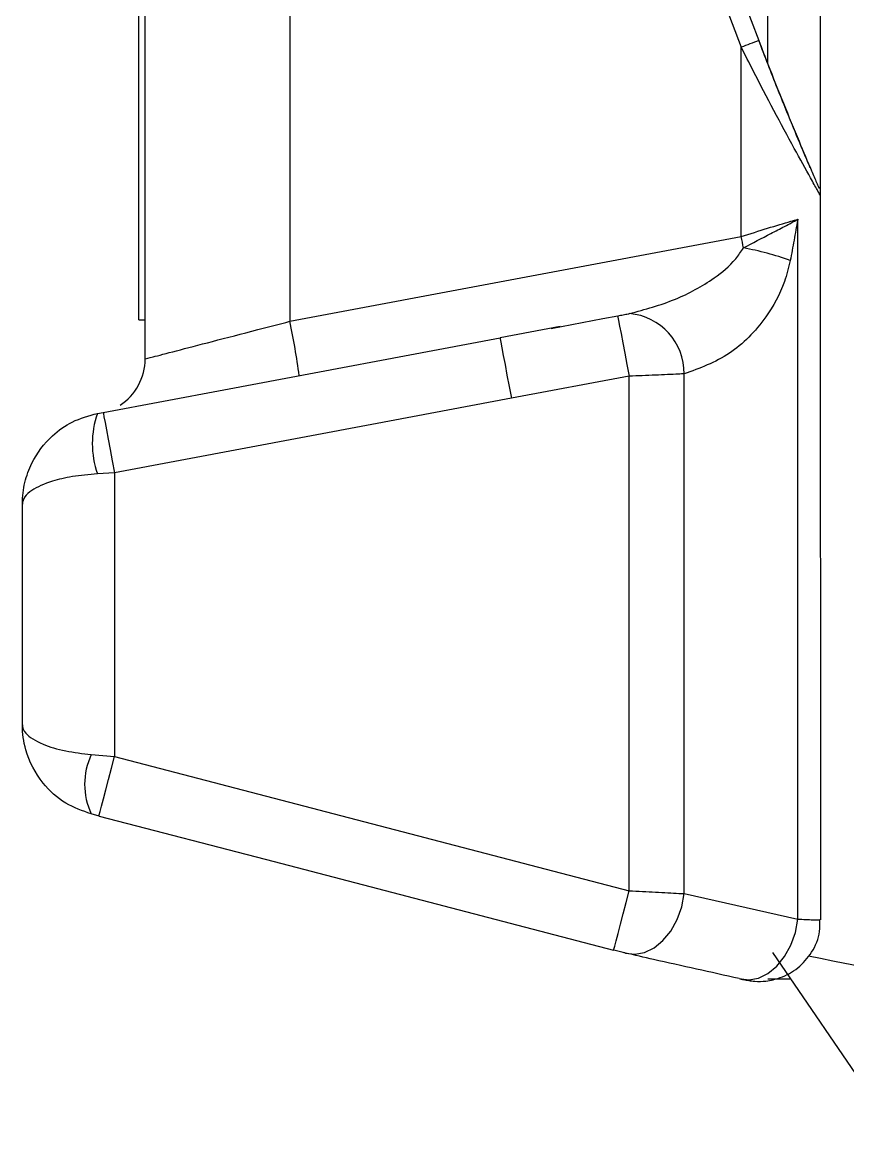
# Model space of a CAD drawing. Extents: x 8 to 113, y 1 to 87.
# Drawn here: x 45.579 to 46.251, y 34.837 to 35.747 of the extents above; entities that cross this region are included whole.
import ezdxf

# ---------------------------------------------------------------- set-up
doc = ezdxf.new("R2010")
doc.units = 0
doc.header["$MEASUREMENT"] = 0
doc.layers.add('OBJECT', color=7, linetype='CONTINUOUS')

msp = doc.modelspace()

# ---------------------------------------------------------------- linework, layer by layer
at = {"layer": 'OBJECT'}
for p, q in [((45.67852, 35.47295), (45.67813, 38.16141)), ((45.67352, 35.50468), (45.67313, 38.12968)), ((45.79604, 38.13077), (45.79643, 35.50362)), ((46.2285, 35.60582), (46.22815, 38.02862)), ((46.18548, 35.71314), (46.18515, 37.92122)), ((46.1639, 35.57259), (46.16388, 35.72669)), ((46.22006, 35.62855), (46.21935, 35.63022)), ((46.22859, 35.01638), (46.2285, 35.60582)), ((46.20999, 35.017), (46.20991, 35.58669)), ((45.79643, 35.50362), (46.1639, 35.57259)), ((46.05113, 35.50577), (46.06328, 35.50805)), ((45.67352, 35.50468), (45.67852, 35.50468)), ((46.01642, 35.49928), (45.96748, 35.49009)), ((46.00906, 35.49788), (46.05113, 35.50577)), ((46.07251, 35.45891), (45.97669, 35.44093)), ((46.07257, 35.04008), (46.07251, 35.45891)), ((46.11747, 35.03772), (46.11741, 35.46083)), ((45.63972, 35.42864), (45.64433, 35.4295)), ((45.65354, 35.38036), (45.63973, 35.37949)), ((45.65354, 35.38036), (45.65357, 35.14929)), ((45.57857, 35.1752), (45.57854, 35.35486)), ((45.63465, 35.15093), (45.65357, 35.14929)), ((45.65357, 35.14929), (46.07257, 35.04008)), ((45.64096, 35.1009), (45.63465, 35.10255)), ((46.11747, 35.03772), (46.20999, 35.017)), ((46.18933, 34.98987), (46.27881, 34.85879)), ((46.20349, 34.96822), (46.18554, 34.96822))]:
    msp.add_line(p, q, dxfattribs=at)
at = {"layer": 'OBJECT', "flags": 128}
for points in [[(46.06328, 35.50805), (46.06346, 35.50706), (46.064, 35.50423), (46.06485, 35.49967), (46.066, 35.49355), (46.0674, 35.48612), (46.06899, 35.47765), (46.07071, 35.46846), (46.07251, 35.45891)], [(45.64433, 35.4295), (45.74261, 35.44792), (45.96748, 35.49007)], [(45.96748, 35.49007), (45.96764, 35.48923), (45.96815, 35.48649), (45.96899, 35.48199), (45.97014, 35.47588), (45.97154, 35.46841), (45.97314, 35.45987), (45.97488, 35.45059), (45.97669, 35.44093)], [(45.97669, 35.44093), (45.86302, 35.41962), (45.65354, 35.38036)], [(45.64433, 35.4295), (45.6445, 35.42857), (45.64502, 35.42579), (45.64587, 35.42125), (45.64702, 35.41514), (45.64841, 35.40769), (45.65001, 35.39918), (45.65174, 35.38995), (45.65354, 35.38036)], [(45.64096, 35.1009), (45.64119, 35.1018), (45.64191, 35.10453), (45.64307, 35.10899), (45.64464, 35.11501), (45.64655, 35.12235), (45.64873, 35.13073), (45.65111, 35.13983), (45.65357, 35.14929)], [(45.64096, 35.10091), (45.78351, 35.06375), (46.05996, 34.99171)], [(46.05996, 34.9917), (46.06015, 34.9924), (46.06082, 34.99499), (46.06196, 34.99937), (46.06353, 35.00537), (46.06545, 35.01276), (46.06766, 35.02124), (46.07007, 35.03047), (46.07257, 35.04008)], [(46.06952, 34.98935), (46.07719, 34.98837), (46.0851, 34.98981), (46.09287, 34.99358), (46.1001, 34.9995), (46.10646, 35.0073), (46.11164, 35.01657), (46.11537, 35.02688), (46.11747, 35.03772)], [(46.16231, 34.96857), (46.16998, 34.96759), (46.17789, 34.96902), (46.18563, 34.9728), (46.19283, 34.97873), (46.19915, 34.98653), (46.20427, 34.99582), (46.20795, 35.00614), (46.20999, 35.017)]]:
    msp.add_lwpolyline(points, dxfattribs=at)
at = {"layer": 'OBJECT'}
for centre, radius, start, end in [((49.00806, 36.81767), 3.04625, 159.03092, 200.98607), ((49.00832, 36.81767), 3.03125, 159.03092, 200.98607), ((46.38802, 35.15306), 0.61586, 109.92444, 111.34274), ((43.61149, 35.09323), 2.59703, 10.42801, 10.63654), ((46.1306, 35.35815), 0.20811, 69.41327, 80.30991), ((46.06868, 35.46134), 0.04873, 359.3987, 85.15622), ((45.1661, 35.37397), 0.64352, 7.6279, 11.62292), ((45.63352, 35.47294), 0.045, 303.13593, 0.00896), ((45.70889, 35.40407), 0.0734, 160.44906, 199.56803), ((45.68597, 35.12675), 0.05673, 154.76964, 205.24703)]:
    msp.add_arc(centre, radius, start, end, dxfattribs=at)
for points, knots in [([(46.2285, 35.60582), (46.2285, 35.60582), (46.22871, 35.60546), (46.22791, 35.60686), (46.22552, 35.61107), (46.21873, 35.62313), (46.20127, 35.65463), (46.18131, 35.69219), (46.16711, 35.72029), (46.16388, 35.72669)], [0, 0, 0, 0, 0.000654, 0.054446, 0.121045, 0.223043, 0.419795, 0.867846, 1, 1, 1, 1]), ([(46.17814, 35.73206), (46.1806, 35.72569), (46.1913, 35.69797), (46.2062, 35.66125), (46.21961, 35.62955), (46.22491, 35.61721), (46.2268, 35.61286), (46.22741, 35.61143), (46.22726, 35.61179), (46.22726, 35.61179)], [0, 0, 0, 0, 0.138781, 0.604211, 0.799867, 0.895183, 0.953764, 0.999331, 1, 1, 1, 1]), ([(46.21935, 35.63022), (46.21872, 35.63169), (46.21514, 35.64007), (46.20621, 35.66142), (46.19293, 35.69394), (46.18324, 35.71905), (46.17821, 35.73208)], [0, 0, 0, 0, 0.051067, 0.289904, 0.631353, 1, 1, 1, 1]), ([(46.1639, 35.57259), (46.17111, 35.57488), (46.18547, 35.57945), (46.20087, 35.58409), (46.20807, 35.58616), (46.20991, 35.58669)], [0, 0, 0, 0, 0.4287176, 0.854225, 1, 1, 1, 1]), ([(46.16563, 35.5633), (46.17316, 35.56731), (46.18485, 35.57353), (46.19758, 35.57999), (46.20471, 35.58377), (46.20815, 35.58568), (46.20983, 35.58664), (46.20991, 35.58669)], [0, 0, 0, 0, 0.468128, 0.726337, 0.859367, 0.993585, 1, 1, 1, 1]), ([(46.20991, 35.58669), (46.20989, 35.58656), (46.20882, 35.58089), (46.20691, 35.56961), (46.20482, 35.55852), (46.20378, 35.55298)], [0, 0, 0, 0, 0.011109, 0.505612, 1, 1, 1, 1]), ([(46.0728, 35.50989), (46.08546, 35.51328), (46.10949, 35.51972), (46.13856, 35.5356), (46.15714, 35.55061), (46.16361, 35.56028), (46.16563, 35.5633)], [0, 0, 0, 0, 0.367106, 0.697048, 0.905354, 1, 1, 1, 1]), ([(46.20378, 35.55298), (46.20232, 35.5472), (46.19803, 35.53017), (46.18223, 35.50219), (46.15444, 35.47418), (46.13003, 35.46538), (46.11741, 35.46083)], [0, 0, 0, 0, 0.114429, 0.337534, 0.657433, 1, 1, 1, 1]), ([(46.06328, 35.50805), (46.06479, 35.50834), (46.06769, 35.50888), (46.07088, 35.50949), (46.07247, 35.50983), (46.0728, 35.50989)], [0, 0, 0, 0, 0.465945, 0.89005, 1, 1, 1, 1]), ([(45.67852, 35.47295), (45.67982, 35.47331), (45.68243, 35.47403), (45.70264, 35.47928), (45.73241, 35.48702), (45.76553, 35.49564), (45.78764, 35.50135), (45.79643, 35.50362)], [0, 0, 0, 0, 0.211048, 0.422709, 0.636942, 0.855641, 1, 1, 1, 1]), ([(46.11741, 35.46083), (46.11588, 35.46075), (46.10908, 35.46041), (46.09425, 35.45979), (46.07975, 35.4592), (46.07251, 35.45891)], [0, 0, 0, 0, 0.126721, 0.563726, 1, 1, 1, 1]), ([(45.57854, 35.35486), (45.57854, 35.35497), (45.57855, 35.36088), (45.57994, 35.37235), (45.58696, 35.39184), (45.60012, 35.40927), (45.61924, 35.42296), (45.6327, 35.42669), (45.63972, 35.42864)], [0, 0, 0, 0, 0.0032826, 0.1749445, 0.3385978, 0.6090159, 0.7960407, 1, 1, 1, 1]), ([(45.63973, 35.37949), (45.63271, 35.37884), (45.61925, 35.3776), (45.60013, 35.37302), (45.58697, 35.36721), (45.57994, 35.3607), (45.57855, 35.35687), (45.57854, 35.3549), (45.57854, 35.35486)], [0, 0, 0, 0, 0.203958, 0.390982, 0.661405, 0.825046, 0.99671, 1, 1, 1, 1]), ([(45.57857, 35.1752), (45.57857, 35.17516), (45.57858, 35.17288), (45.58093, 35.16721), (45.59275, 35.1596), (45.61244, 35.15359), (45.62752, 35.15179), (45.63465, 35.15093)], [0, 0, 0, 0, 0.003465, 0.212797, 0.526925, 0.776563, 1, 1, 1, 1]), ([(45.63465, 35.10255), (45.62753, 35.1051), (45.61245, 35.11051), (45.59276, 35.1285), (45.58092, 35.15128), (45.57858, 35.16826), (45.57857, 35.17509), (45.57857, 35.1752)], [0, 0, 0, 0, 0.223437, 0.473078, 0.787205, 0.996539, 1, 1, 1, 1]), ([(46.07257, 35.04008), (46.07986, 35.03968), (46.0945, 35.03888), (46.1093, 35.03812), (46.11605, 35.03779), (46.11747, 35.03772)], [0, 0, 0, 0, 0.439009, 0.882073, 1, 1, 1, 1]), ([(46.16308, 34.96835), (46.16394, 34.96816), (46.16637, 34.96761), (46.16969, 34.96698), (46.17606, 34.96618), (46.18499, 34.96634), (46.1972, 34.96919), (46.21067, 34.97671), (46.222, 34.98978), (46.22833, 35.00394), (46.22792, 35.01319), (46.22778, 35.01638)], [0, 0, 0, 0, 0.032044, 0.090737, 0.147738, 0.242584, 0.367071, 0.536287, 0.713327, 0.901006, 1, 1, 1, 1]), ([(46.20999, 35.017), (46.21437, 35.0168), (46.22314, 35.01641), (46.22873, 35.01624), (46.22799, 35.01635), (46.22779, 35.01638)], [0, 0, 0, 0, 0.419559, 0.84192, 1, 1, 1, 1]), ([(46.06952, 34.98935), (46.06922, 34.98942), (46.06777, 34.98976), (46.06461, 34.99052), (46.06152, 34.99132), (46.05997, 34.99172)], [0, 0, 0, 0, 0.116853, 0.558938, 1, 1, 1, 1]), ([(46.16231, 34.96857), (46.13902, 34.9737), (46.10808, 34.98052), (46.07717, 34.9876), (46.06952, 34.98935)], [0, 0, 0, 0, 0.752713, 1, 1, 1, 1]), ([(46.21858, 34.98716), (46.27148, 34.97643), (46.51812, 34.92641), (46.76481, 34.87659), (46.9586, 34.83745)], [0, 0, 0, 0, 0.21448, 1, 1, 1, 1])]:
    msp.add_open_spline(points, degree=3, knots=knots, dxfattribs=at)

doc.saveas('drawing.dxf')
